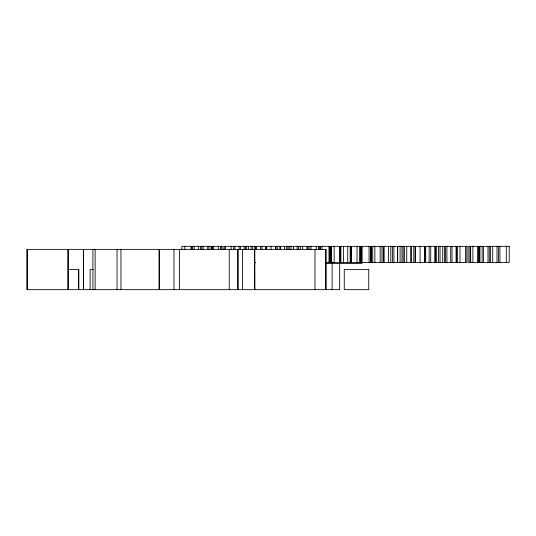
<?xml version="1.0" encoding="UTF-8"?>
<svg xmlns="http://www.w3.org/2000/svg" width="536" height="536" viewBox="0 0 536 536"><rect width="100%" height="100%" fill="white"/><g stroke="black" fill="none" stroke-linecap="round" stroke-linejoin="round"><path stroke-width="0.8" d="M254.225 262.459L255.773 262.459M325.895 262.459L424.86 262.459L424.86 246.339L266.298 246.339L266.298 249.562M325.258 263.464L362.055 263.464M68.132 269.514L78.779 269.514L78.779 289.661M93.304 269.514L90.095 269.514L90.095 289.661M506.286 246.339L506.286 262.459M499.9 246.339L499.921 262.459M498.601 246.339L498.601 262.459M497.006 246.339L497.006 262.459M492.718 246.339L492.718 262.459M490.614 246.339L490.614 262.459M489.314 246.339L489.314 262.459M488.001 246.339L488.001 262.459M483.432 246.339L483.432 262.459M482.159 246.339L482.159 262.459M479.941 246.339L479.941 262.459M479.144 246.339L479.144 262.459M478.715 246.339L478.715 262.459M477.395 246.339L477.395 262.459M472.879 246.339L472.879 262.459M470.662 246.339L470.662 262.459M469.864 246.339L469.864 262.459M465.576 246.339L465.576 262.459M459.988 246.339L459.988 262.459M457.516 246.339L457.516 262.459M456.29 246.339L456.29 262.459M456.196 246.339L456.196 262.459M452.002 246.339L452.002 262.459M450.702 246.339L450.702 262.459M446.917 246.339L446.917 262.459M445.597 246.339L445.597 262.459M444.465 246.339L444.465 262.459M442.723 246.339L442.723 262.459M440.029 246.339L440.029 262.459M438.428 246.339L438.428 262.459M436.311 246.339L436.311 262.459M435.178 246.339L435.178 262.459M434.998 246.339L434.998 262.459M430.743 246.339L430.743 262.459M429.148 246.339L429.148 262.459M424.398 246.339L424.398 262.459M420.07 246.339L420.07 262.459M415.574 246.339L415.574 262.459M415.112 246.339L415.112 262.459M413.792 246.339L413.792 262.459M411.286 246.339L411.286 262.459M410.79 246.339L410.79 262.459M406.764 246.339L406.764 262.459M404.513 246.339L404.513 262.459M403.193 246.339L403.193 262.459M402.007 246.339L402.007 262.459M400.111 246.339L400.111 262.459M397.719 246.339L397.719 262.459M397.484 246.339L397.484 262.459M393.913 246.339L393.913 262.459M392.593 246.339L392.593 262.459M390.831 246.339L390.831 262.459M388.433 246.339L388.433 262.459M384.145 246.339L384.145 262.459M383.314 246.339L383.314 262.459M381.994 246.339L381.994 262.459M380.158 246.339L380.158 262.459M374.865 246.339L374.865 262.459M372.708 246.339L372.708 262.459M371.394 246.339L371.394 262.459M370.872 246.339L370.872 262.459M370.577 246.339L370.577 262.459M369.07 246.339L369.07 262.459M362.108 246.339L362.108 262.459M361.291 246.339L361.291 262.459M360.788 246.339L360.788 262.459M360.199 246.339L360.199 262.459M359.783 246.339L359.783 262.459M357.003 246.339L357.003 262.459M351.509 246.339L351.509 262.459M350.913 246.339L350.913 262.459M350.189 246.339L350.189 262.459M347.723 246.339L347.723 262.459M343.435 246.339L343.435 262.459M340.909 246.339L340.909 262.459M340.239 246.339L340.239 262.459M339.677 262.519L339.677 289.661L26.8 289.661L26.8 249.361L326.129 249.361L326.129 289.661M339.59 246.339L339.59 262.459M334.149 246.339L334.149 262.459M332.132 262.519L332.132 289.661M331.369 246.339L331.369 262.459M330.96 246.339L330.96 262.459M330.31 246.339L330.31 262.459M329.861 246.339L329.861 262.459M328.99 246.339L328.99 262.459M325.68 249.361L325.68 289.661M322.089 246.339L322.089 249.562M320.582 246.339L320.582 249.562M320.28 246.339L320.28 249.562M319.704 246.339L319.704 249.562M318.391 246.339L318.391 249.562M316.294 246.339L316.294 249.562M314.994 249.361L314.994 289.661M311.001 246.339L311.001 249.562M309.105 246.339L309.105 249.562M307.791 246.339L307.791 249.562M307.007 246.339L307.007 249.562M302.719 246.339L302.719 249.562M300.328 246.339L300.328 249.562M298.505 246.339L298.505 249.562M297.185 246.339L297.185 249.562M293.674 246.339L293.674 249.562M293.44 246.339L293.44 249.562M291.041 246.339L291.041 249.562M289.152 246.339L289.152 249.562M287.906 246.339L287.906 249.562M286.586 246.339L286.586 249.562M284.388 246.339L284.388 249.562M280.368 246.339L280.368 249.562M279.866 246.339L279.866 249.562M277.306 246.339L277.306 249.562M275.986 246.339L275.986 249.562M275.578 246.339L275.578 249.562M271.089 246.339L271.089 249.562M266.707 246.339L266.707 249.562M265.387 249.562L265.387 246.339L224.303 246.339L224.303 249.562M262.01 246.339L262.01 249.562M260.409 246.339L260.409 249.562M256.101 246.339L256.101 249.562M255.974 246.339L255.974 249.562M254.788 246.339L254.881 289.661M254.62 249.361L254.62 289.661M252.724 246.339L252.724 249.562M251.129 246.339L251.129 249.562M248.436 246.339L248.436 249.562M246.694 246.339L246.694 249.562M245.501 246.339L245.501 249.562M244.181 246.339L244.181 249.562M242.486 249.361L242.486 289.661M240.456 246.339L240.456 249.562M239.156 246.339L239.156 249.562M234.902 246.339L234.869 249.562M233.582 246.339L233.582 249.562M231.17 246.339L231.17 249.562M229.234 249.361L229.234 289.661M225.582 246.339L225.582 249.562M222.983 249.562L222.983 246.339L181.898 246.339L181.898 249.562M221.294 246.339L221.294 249.562M220.497 246.339L220.497 249.562M218.279 246.339L218.279 249.562M213.703 246.339L213.703 249.562M212.383 246.339L212.383 249.562M212.015 246.339L212.015 249.562M211.211 246.339L211.211 249.562M208.993 246.339L208.993 249.562M207.72 246.339L207.72 249.562M203.097 246.339L203.097 249.562M201.784 246.339L201.784 249.562M200.538 246.339L200.538 249.562M198.441 246.339L198.441 249.562M194.153 246.339L194.153 249.562M192.498 246.339L192.498 249.562M191.258 246.339L191.258 249.562M191.185 246.339L191.185 249.562M184.866 246.339L184.866 249.562M179.386 249.361L179.386 289.661M173.965 249.361L173.965 289.661M159.306 249.361L159.306 289.661M159.112 249.361L159.112 289.661M120.935 249.361L120.935 289.661M117.042 249.361L117.042 289.661M95.14 249.361L95.14 289.661M92.916 249.361L92.916 289.661M83.616 249.361L83.616 289.661M83.449 249.361L83.449 289.661M78.645 269.514L78.645 289.661M68.139 249.361L68.139 289.661M68.018 249.361L68.018 289.661M27.49 249.361L27.49 289.661M466.796 246.339L425.711 246.339L425.711 262.459L466.796 262.459L466.796 246.339M509.2 246.339L468.116 246.339L468.116 262.459L509.2 262.459L509.2 246.339M368.755 269.514L344.259 269.514L344.259 289.661L368.755 289.661L368.755 269.514M237.93 289.661L237.93 249.361L237.917 289.661"/></g></svg>
